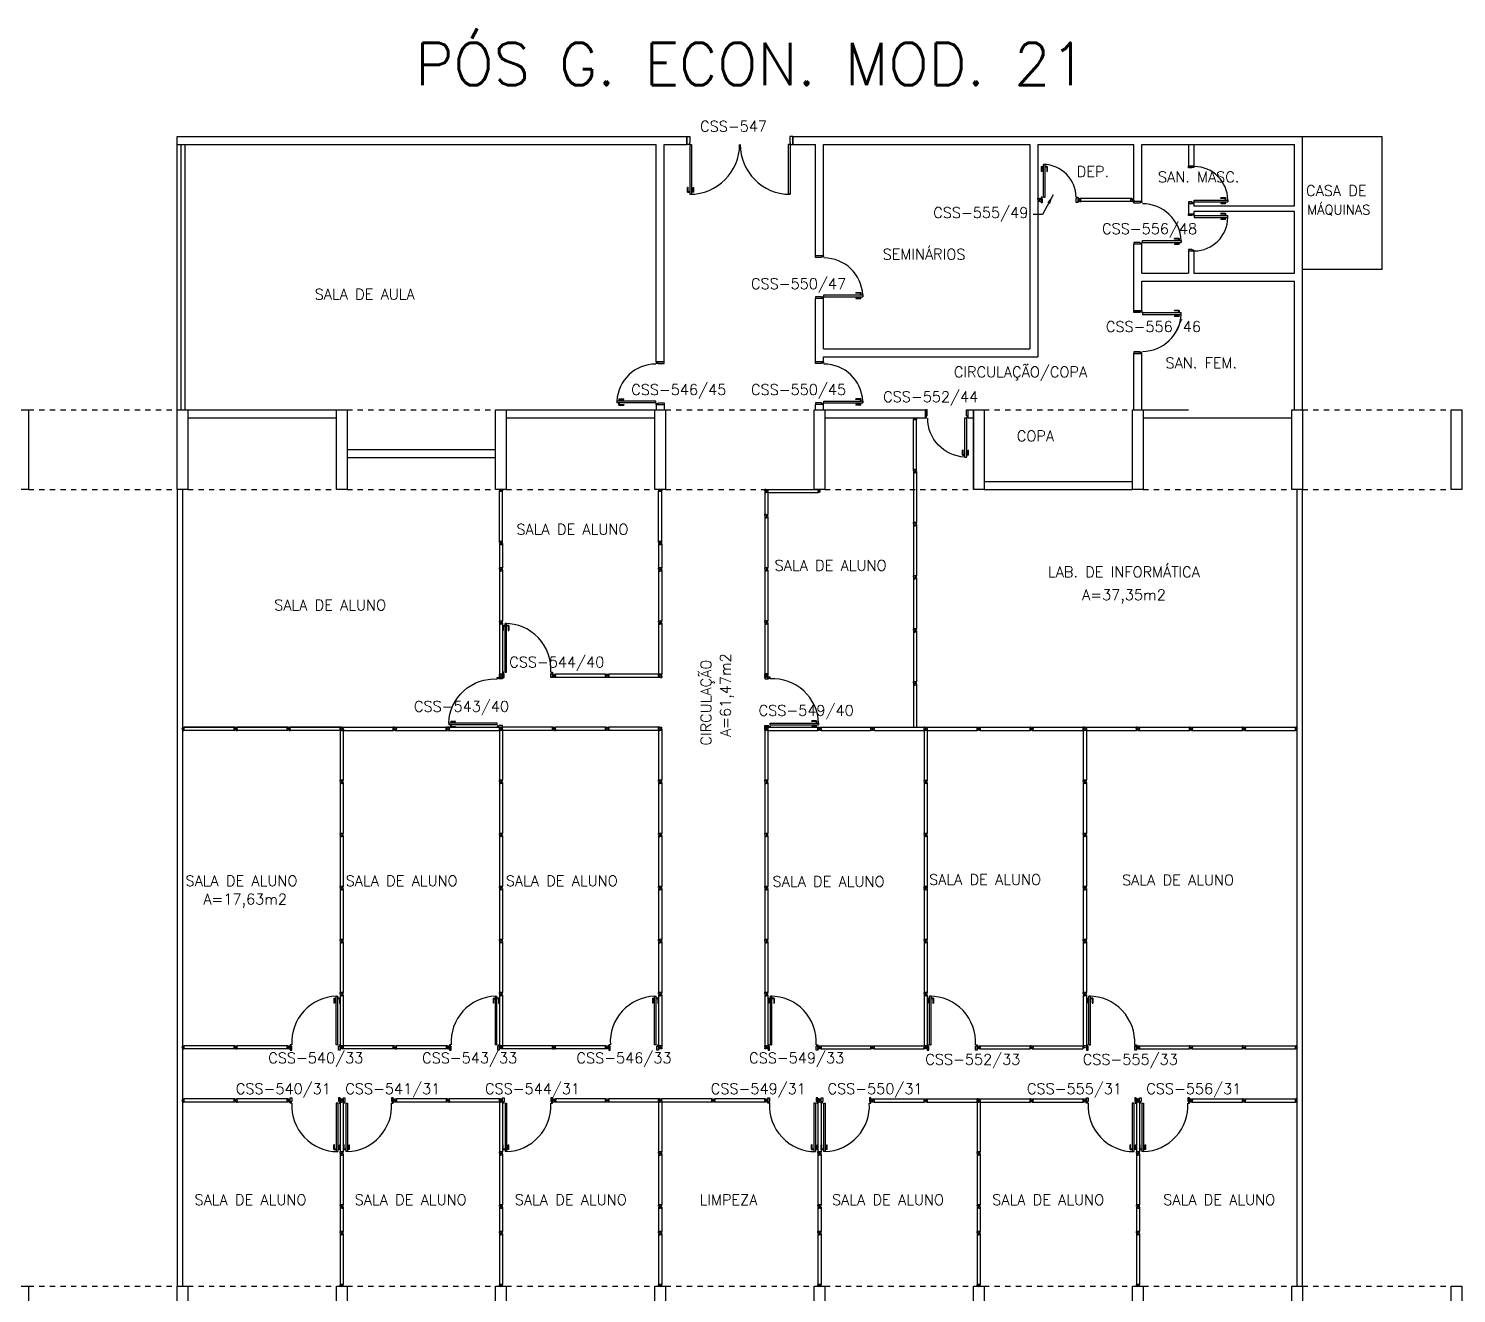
# Model space of a CAD drawing. Extents: x 0 to 244, y -71 to 76.
# Drawn here: x 66.17 to 93.07, y -26.38 to -2.55 of the extents above; entities that cross this region are included whole.
import ezdxf
from ezdxf.enums import TextEntityAlignment as Align

# ---------------------------------------------------------------- set-up
doc = ezdxf.new("R2010")
doc.units = 0
doc.header["$LTSCALE"] = 0.01
doc.header["$MEASUREMENT"] = 0
doc.linetypes.add('HIDDEN2', pattern=[0.1875, 0.125, -0.0625])
doc.layers.get('0').update_dxf_attribs({"linetype": 'CONTINUOUS'})
for name, color, linetype in [('ALV', 2, 'CONTINUOUS'), ('DIV', 2, 'CONTINUOUS'), ('ESQ', 1, 'CONTINUOUS'), ('ESTR', 3, 'CONTINUOUS'), ('PROJ', 1, 'HIDDEN2'), ('TEXTO', 2, 'CONTINUOUS'), ('TEXTO-ENDEREÇO', 2, 'CONTINUOUS'), ('USO', 2, 'CONTINUOUS'), ('ÁREA', 2, 'CONTINUOUS')]:
    doc.layers.add(name, color=color, linetype=linetype)
doc.layers.get('0').freeze()
doc.styles.add('1', font='romans.shx')
doc.styles.add('UNB-100', font='simplex.shx', dxfattribs={"height": 0.2})
doc.styles.add('UNB-100-1', font='simplex.shx', dxfattribs={"height": 0.2})
doc.dimstyles.get("Standard").update_dxf_attribs({"dimtxt": 0.18, "dimasz": 0.18, "dimexe": 0.18, "dimexo": 0.0625, "dimgap": 0.09, "dimtad": 0, "dimtih": 1, "dimtoh": 1, "dimdec": 4, "dimzin": 0, "dimdsep": 46, "dimtxsty": 'Standard', "dimcen": 0.09, "dimadec": 0, "dimazin": 0, "dimtfac": 1, "dimtdec": 4, "dimtofl": 0, "dimtmove": 0, "dimatfit": 3, "dimfxl": 1, "dimtolj": 1, "dimtzin": 0, "dimarcsym": 0})

# ---------------------------------------------------------------- blocks, each defined once
blk = doc.blocks.new('PILAR-SSN')
for points in [[(0.197, -26.452), (0.197, -27.952), (-0.003, -27.952), (-0.003, -26.452)], [(0.197, -42.962), (0.197, -44.462), (-0.003, -44.462), (-0.003, -42.962)]]:
    blk.add_lwpolyline(points, close=True)
blk = doc.blocks.new('DIV-SSN')
for p, q in [((-0.005, 0), (0.005, 0)), ((0, 0.005), (0, -0.005)), ((-0.03, -0.03), (-0.03, -0.97)), ((0.03, -0.03), (-0.03, -0.03)), ((-0.03, -0.03), (-0.009, -0.03)), ((-0.009, -0.03), (-0.027, -0.03)), ((-0.006, -0.02), (0.006, -0.02)), ((-0.006, -0.02), (-0.006, -0.03)), ((-0.005, -0.022), (0.005, -0.022)), ((-0.005, -0.022), (-0.005, -0.029)), ((0.005, -0.029), (-0.005, -0.029)), ((0.005, -0.03), (-0.005, -0.03)), ((0.005, -0.022), (0.005, -0.029)), ((0.006, -0.02), (0.006, -0.03)), ((0.03, -0.03), (0.03, -0.97)), ((0.03, -0.97), (-0.03, -0.97)), ((0.007, -0.999), (-0.007, -0.999)), ((-0.006, -0.98), (-0.006, -0.97)), ((-0.006, -0.98), (0.006, -0.98)), ((0.005, -0.97), (-0.005, -0.97)), ((0, -0.991), (0, -1.006)), ((0.006, -0.98), (0.006, -0.97))]:
    blk.add_line(p, q)
blk = doc.blocks.new('DIVMT-SSN')
for p, q in [((-0.03, 0.008), (-0.03, 0.03)), ((-0.006, 0.03), (-0.03, 0.03)), ((-0.03, 0.008), (-0.02, 0.008)), ((-0.02, -0.008), (-0.02, 0.008)), ((-0.006, 0.02), (-0.006, 0.03)), ((0.006, 0.02), (-0.006, 0.02)), ((-0.005, 0), (0.005, 0)), ((0.005, 0), (-0.005, 0)), ((0, 0.005), (0, -0.005)), ((0, -0.005), (0, 0.005)), ((0.006, 0.03), (0.03, 0.03)), ((0.006, 0.02), (0.006, 0.03)), ((0.03, 0.008), (0.02, 0.008)), ((0.02, -0.008), (0.02, 0.008)), ((0.03, 0.008), (0.03, 0.03)), ((-0.03, -0.008), (-0.03, -0.03)), ((-0.03, -0.008), (-0.02, -0.008)), ((-0.03, -0.03), (-0.03, -0.97)), ((-0.03, -0.03), (-0.009, -0.03)), ((0.03, -0.03), (-0.03, -0.03)), ((-0.03, -0.03), (-0.006, -0.03)), ((-0.009, -0.03), (-0.027, -0.03)), ((-0.006, -0.02), (-0.006, -0.03)), ((-0.006, -0.02), (0.006, -0.02)), ((-0.006, -0.02), (-0.006, -0.03)), ((0.006, -0.02), (-0.006, -0.02)), ((0.005, -0.03), (-0.005, -0.03)), ((0.006, -0.02), (0.006, -0.03)), ((0.006, -0.02), (0.006, -0.03)), ((0.03, -0.03), (0.006, -0.03)), ((0.03, -0.008), (0.02, -0.008)), ((0.03, -0.008), (0.03, -0.03)), ((0.03, -0.03), (0.03, -0.97)), ((0.03, -0.97), (-0.03, -0.97)), ((-0.006, -0.98), (-0.006, -0.97)), ((-0.006, -0.98), (0.006, -0.98)), ((0.006, -1.001), (-0.006, -1.001)), ((0.005, -0.97), (-0.005, -0.97)), ((0, -0.994), (0, -1.007)), ((0, -1.02), (0, -1.021)), ((0.006, -0.98), (0.006, -0.97))]:
    blk.add_line(p, q)
blk = doc.blocks.new('PDV2D-SSN')
at = {"color": 2}
for p, q in [((-0.148, 0.925), (-0.108, 0.925)), ((-0.148, 0.925), (-0.148, 0.835)), ((-0.138, 0.915), (-0.108, 0.915)), ((-0.138, 0.915), (-0.138, 0.835)), ((-0.106, 0.05), (-0.106, 0.965)), ((-0.076, 0.05), (-0.076, 0.965)), ((-0.034, 0.925), (-0.074, 0.925)), ((-0.044, 0.915), (-0.074, 0.915)), ((-0.044, 0.915), (-0.044, 0.835)), ((-0.044, 0.835), (-0.034, 0.835)), ((-0.034, 0.925), (-0.034, 0.835)), ((-0.076, 0.05), (-0.106, 0.05))]:
    blk.add_line(p, q, dxfattribs=at)
for p, q in [((-0.138, 0.835), (-0.148, 0.835)), ((-0.106, 0.965), (-0.076, 0.965)), ((-0.95, 0.05), (-0.97, 0.05)), ((-0.97, 0.05), (-0.97, 0.035)), ((-0.97, 0.035), (-0.97, -0.035)), ((-0.95, 0.02), (-0.95, 0.05)), ((-0.95, 0.02), (-0.94, 0.02)), ((-0.94, -0.05), (-0.94, 0.02)), ((-0.051, 0.02), (-0.061, 0.02)), ((-0.061, -0.05), (-0.061, 0.02)), ((-0.051, 0.05), (-0.031, 0.05)), ((-0.051, 0.02), (-0.051, 0.05)), ((-0.031, 0.05), (-0.031, -0.05)), ((-0.97, -0.035), (-0.97, -0.05)), ((-0.97, -0.05), (-0.94, -0.05)), ((-0.031, -0.05), (-0.061, -0.05))]:
    blk.add_line(p, q)
at = {"color": 1}
blk.add_arc((-0.076, 0.1), 0.865, 91.988, 183.3214, dxfattribs=at)
blk = doc.blocks.new('PDV2E-SSN')
at = {"layer": 'DIV'}
for p, q in [((0.034, 0.925), (0.034, 0.835)), ((0.034, 0.925), (0.074, 0.925)), ((0.044, 0.835), (0.034, 0.835)), ((0.044, 0.915), (0.044, 0.835)), ((0.044, 0.915), (0.074, 0.915)), ((0.076, 0.05), (0.076, 0.965)), ((0.106, 0.965), (0.076, 0.965)), ((0.106, 0.05), (0.106, 0.965)), ((0.148, 0.925), (0.108, 0.925)), ((0.138, 0.915), (0.108, 0.915)), ((0.138, 0.915), (0.138, 0.835)), ((0.138, 0.835), (0.148, 0.835)), ((0.148, 0.925), (0.148, 0.835)), ((0.031, 0.05), (0.031, -0.05)), ((0.051, 0.05), (0.031, 0.05)), ((0.051, 0.02), (0.051, 0.05)), ((0.051, 0.02), (0.061, 0.02)), ((0.061, -0.05), (0.061, 0.02)), ((0.076, 0.05), (0.106, 0.05)), ((0.95, 0.02), (0.94, 0.02)), ((0.94, -0.05), (0.94, 0.02)), ((0.95, 0.02), (0.95, 0.05)), ((0.95, 0.05), (0.97, 0.05)), ((0.97, 0.05), (0.97, 0.035)), ((0.97, 0.035), (0.97, -0.035)), ((0.031, -0.05), (0.061, -0.05)), ((0.97, -0.05), (0.94, -0.05)), ((0.97, -0.035), (0.97, -0.05))]:
    blk.add_line(p, q, dxfattribs=at)
at = {"layer": 'DIV', "color": 1}
blk.add_arc((0.076, 0.1), 0.865, 356.6786, 90, dxfattribs=at)
blk = doc.blocks.new('MTINI-SSN')
for p, q in [((-0.03, 0.008), (-0.03, 0.028)), ((-0.03, 0.028), (-0.008, 0.028)), ((-0.03, 0.008), (-0.02, 0.008)), ((-0.02, 0), (-0.02, 0.008)), ((-0.001, 0), (-0.02, 0)), ((-0.008, 0.019), (-0.008, 0.028)), ((0.008, 0.019), (-0.008, 0.019)), ((0.005, 0), (-0.005, 0)), ((0.02, 0), (-0.001, 0)), ((0, -0.005), (0, 0.005)), ((0.008, 0.019), (0.008, 0.028)), ((0.03, 0.028), (0.008, 0.028)), ((0.03, 0.008), (0.02, 0.008)), ((0.02, 0), (0.02, 0.008)), ((0.03, 0.008), (0.03, 0.028))]:
    blk.add_line(p, q)
blk = doc.blocks.new('MTT-SSN')
for p, q in [((-0.0051, 0), (0.0051, 0)), ((0, -0.0051), (0, 0.0051))]:
    blk.add_line(p, q)
blk.add_lwpolyline([(-0.008, 0.03), (-0.008, 0.02), (0.008, 0.02), (0.008, 0.03), (0.03, 0.03), (0.03, 0.006), (0.0205, 0.006), (0.0205, -0.006), (0.03, -0.006), (0.03, -0.03), (0.008, -0.03), (0.008, -0.02), (-0.008, -0.02), (-0.008, -0.03), (-0.03, -0.03), (-0.03, -0.006), (-0.0185, -0.006), (-0.0185, 0.006), (-0.03, 0.006), (-0.03, 0.03)], close=True)
blk = doc.blocks.new('MDIVMT-SSN')
for p, q in [((-0.03, 0.03), (-0.03, 0.006)), ((-0.008, 0.03), (-0.03, 0.03)), ((-0.0185, 0.006), (-0.03, 0.006)), ((-0.0185, -0.006), (-0.0185, 0.006)), ((-0.008, 0.03), (-0.008, 0.02)), ((-0.008, 0.02), (0.008, 0.02)), ((-0.0051, 0), (0.0051, 0)), ((-0.0051, 0), (0.0051, 0)), ((0, -0.0051), (0, 0.0051)), ((0, -0.0051), (0, 0.0051)), ((0.008, 0.03), (0.008, 0.02)), ((0.008, 0.03), (0.03, 0.03)), ((0.0205, 0.006), (0.03, 0.006)), ((0.0205, -0.006), (0.0205, 0.006)), ((0.0205, 0.006), (0.03, 0.006)), ((0.0205, -0.006), (0.0205, 0.006)), ((0.03, 0.03), (0.03, -0.03)), ((0.03, 0.03), (0.47, 0.03)), ((0.03, 0.006), (0.03, 0.03)), ((0.03, 0.009), (0.03, 0.027)), ((0.03, 0.005), (0.03, -0.005)), ((0.47, 0.03), (0.47, -0.03)), ((0.4795, 0.006), (0.47, 0.006)), ((0.47, 0.005), (0.47, -0.005)), ((0.4795, -0.006), (0.4795, 0.006)), ((0.4949, 0), (0.5051, 0)), ((0.5051, 0), (0.4949, 0)), ((0.5, -0.0051), (0.5, 0.0051)), ((-0.0185, -0.006), (-0.03, -0.006)), ((-0.03, -0.03), (-0.03, -0.006)), ((-0.008, -0.03), (-0.03, -0.03)), ((-0.008, -0.03), (-0.008, -0.02)), ((-0.008, -0.02), (0.008, -0.02)), ((0.008, -0.03), (0.008, -0.02)), ((0.008, -0.03), (0.03, -0.03)), ((0.0205, -0.006), (0.03, -0.006)), ((0.0205, -0.006), (0.03, -0.006)), ((0.03, -0.006), (0.03, -0.03)), ((0.03, -0.03), (0.03, -0.009)), ((0.03, -0.009), (0.03, -0.027)), ((0.03, -0.03), (0.47, -0.03)), ((0.4795, -0.006), (0.47, -0.006))]:
    blk.add_line(p, q)
blk = doc.blocks.new('DIVINI-SSN')
for p, q in [((-0.02, 0), (-0.02, -0.008)), ((-0.02, 0), (0.02, 0)), ((0, 0.005), (0, -0.005)), ((0.02, 0), (0.02, -0.008)), ((-0.03, -0.008), (-0.02, -0.008)), ((-0.03, -0.008), (-0.03, -0.028)), ((-0.03, -0.028), (-0.008, -0.028)), ((-0.03, -0.03), (0.03, -0.03)), ((-0.03, -0.975), (-0.03, -0.03)), ((-0.009, -0.03), (-0.027, -0.03)), ((-0.008, -0.019), (0.008, -0.019)), ((-0.008, -0.019), (-0.008, -0.028)), ((-0.006, -0.021), (-0.006, -0.03)), ((0.006, -0.021), (-0.006, -0.021)), ((-0.006, -0.023), (-0.006, -0.027)), ((-0.004, -0.021), (0.004, -0.021)), ((0.006, -0.021), (0.006, -0.03)), ((0.006, -0.023), (0.006, -0.027)), ((0.008, -0.019), (0.008, -0.028)), ((0.03, -0.028), (0.008, -0.028)), ((0.009, -0.03), (0.027, -0.03)), ((0.03, -0.008), (0.02, -0.008)), ((0.03, -0.008), (0.03, -0.028)), ((0.03, -0.975), (0.03, -0.03)), ((-0.03, -0.975), (0.03, -0.975)), ((-0.006, -0.985), (-0.006, -0.975)), ((0.006, -0.985), (-0.006, -0.985)), ((0.006, -1.01), (-0.006, -1.01)), ((0, -1.003), (0, -1.018)), ((0.006, -0.985), (0.006, -0.975)), ((0.03, -0.975), (0.009, -0.975))]:
    blk.add_line(p, q)
blk = doc.blocks.new('A$C73356FFD')
at = {"layer": 'DIV'}
for p, q in [((0.022, 0.06), (0, 0.06)), ((0, 0.06), (0, 0.036)), ((0, 0.06), (0, 0.039)), ((0, 0.039), (0, 0.057)), ((0.009, 0.036), (0, 0.036)), ((0.009, 0.036), (0, 0.036)), ((0.009, 0.024), (0, 0.024)), ((0.009, 0.024), (0, 0.024)), ((0, 0), (0, 0.024)), ((0.009, 0.024), (0.009, 0.036)), ((0.009, 0.036), (0.009, 0.024)), ((0.022, 0.06), (0.022, 0.05)), ((0.022, 0.05), (0.038, 0.05)), ((0.022, 0.01), (0.038, 0.01)), ((0.022, 0), (0.022, 0.01)), ((0.025, 0.03), (0.035, 0.03)), ((0.035, 0.03), (0.025, 0.03)), ((0.03, 0.025), (0.03, 0.035)), ((0.03, 0.035), (0.03, 0.025)), ((0.038, 0.06), (0.038, 0.05)), ((0.038, 0.06), (0.06, 0.06)), ((0.038, 0), (0.038, 0.01)), ((0.05, 0.024), (0.05, 0.036)), ((0.05, 0.036), (0.06, 0.036)), ((0.05, 0.024), (0.06, 0.024)), ((0.06, 0.036), (0.06, 0.06)), ((0.06, 0.024), (0.06, 0)), ((0.022, 0), (0, 0)), ((0.038, 0), (0.06, 0))]:
    blk.add_line(p, q, dxfattribs=at)
blk = doc.blocks.new('PD70-SSN')
for p, q in [((0, -0.05), (0, 0.05)), ((0.03, 0.05), (0, 0.05)), ((0.03, -0.015), (0.03, 0.05)), ((0.67, -0.015), (0.67, 0.05)), ((0.67, 0.05), (0.7, 0.05)), ((0.7, -0.05), (0.7, 0.05)), ((0, -0.05), (0.02, -0.05)), ((0.03, -0.015), (0.02, -0.015)), ((0.02, -0.05), (0.02, -0.015)), ((0.03, -0.06), (0.03, -0.692)), ((0.03, -0.06), (0.065, -0.06)), ((0.065, -0.06), (0.065, -0.692)), ((0.67, -0.015), (0.68, -0.015)), ((0.68, -0.05), (0.68, -0.015)), ((0.7, -0.05), (0.68, -0.05)), ((-0.01, -0.652), (-0.01, -0.562)), ((0, -0.562), (-0.01, -0.562)), ((-0.01, -0.652), (0.03, -0.652)), ((0, -0.642), (0, -0.562)), ((0, -0.642), (0.03, -0.642)), ((0.065, -0.692), (0.03, -0.692)), ((0.095, -0.642), (0.065, -0.642)), ((0.105, -0.652), (0.065, -0.652)), ((0.095, -0.642), (0.095, -0.562)), ((0.095, -0.562), (0.105, -0.562)), ((0.105, -0.652), (0.105, -0.562))]:
    blk.add_line(p, q)
blk.add_arc((0.065, -0.061), 0.63, 270, 0)
blk = doc.blocks.new('PE70-SSN')
for p, q in [((-0.67, 0.05), (-0.7, 0.05)), ((-0.7, -0.05), (-0.7, 0.05)), ((-0.67, -0.015), (-0.67, 0.05)), ((-0.03, 0.05), (0, 0.05)), ((-0.03, -0.015), (-0.03, 0.05)), ((0, -0.05), (0, 0.05)), ((-0.7, -0.05), (-0.68, -0.05)), ((-0.68, -0.05), (-0.68, -0.015)), ((-0.67, -0.015), (-0.68, -0.015)), ((-0.065, -0.06), (-0.065, -0.692)), ((-0.03, -0.06), (-0.065, -0.06)), ((-0.03, -0.015), (-0.02, -0.015)), ((-0.03, -0.06), (-0.03, -0.692)), ((-0.02, -0.05), (-0.02, -0.015)), ((0, -0.05), (-0.02, -0.05)), ((-0.105, -0.652), (-0.105, -0.562)), ((-0.095, -0.562), (-0.105, -0.562)), ((-0.105, -0.652), (-0.065, -0.652)), ((-0.095, -0.642), (-0.095, -0.562)), ((-0.095, -0.642), (-0.065, -0.642)), ((-0.065, -0.692), (-0.03, -0.692)), ((0, -0.642), (-0.03, -0.642)), ((0.01, -0.652), (-0.03, -0.652)), ((0, -0.642), (0, -0.562)), ((0, -0.562), (0.01, -0.562)), ((0.01, -0.652), (0.01, -0.562))]:
    blk.add_line(p, q)
blk.add_arc((-0.065, -0.061), 0.63, 180, 270)
blk = doc.blocks.new('PD80-SSN')
for p, q in [((-0.777, 0.01), (-0.777, -0.03)), ((-0.777, 0.01), (-0.687, 0.01)), ((-0.687, 0), (-0.687, 0.01)), ((-0.075, 0), (0.075, 0)), ((-0.075, 0), (-0.075, -0.02)), ((0.075, -0.03), (0.075, 0)), ((-0.817, -0.065), (-0.817, -0.03)), ((-0.085, -0.03), (-0.817, -0.03)), ((-0.085, -0.065), (-0.817, -0.065)), ((-0.777, -0.105), (-0.777, -0.065)), ((-0.777, -0.105), (-0.687, -0.105)), ((-0.767, 0), (-0.767, -0.03)), ((-0.767, 0), (-0.687, 0)), ((-0.767, -0.095), (-0.767, -0.065)), ((-0.767, -0.095), (-0.687, -0.095)), ((-0.687, -0.095), (-0.687, -0.105)), ((-0.085, -0.03), (-0.085, -0.065)), ((-0.075, -0.02), (-0.04, -0.02)), ((-0.04, -0.03), (-0.04, -0.02)), ((-0.04, -0.03), (0.075, -0.03)), ((-0.075, -0.781), (-0.04, -0.781)), ((-0.075, -0.801), (-0.075, -0.781)), ((-0.075, -0.801), (0.075, -0.801)), ((-0.075, -0.802), (0.075, -0.802)), ((-0.04, -0.771), (0.075, -0.771)), ((-0.04, -0.771), (-0.04, -0.781)), ((0.075, -0.771), (0.075, -0.801))]:
    blk.add_line(p, q)
blk.add_arc((-0.085, -0.03), 0.731, 182.6571, 270)
blk = doc.blocks.new('PE80-SSN')
at = {"color": 2}
for p, q in [((0.075, 0), (-0.075, 0)), ((-0.075, -0.03), (-0.075, 0)), ((0.075, 0), (0.075, -0.02)), ((0.04, -0.03), (-0.075, -0.03)), ((0.075, -0.02), (0.04, -0.02)), ((0.04, -0.03), (0.04, -0.02)), ((0.085, -0.03), (0.817, -0.03)), ((0.085, -0.03), (0.085, -0.065)), ((0.085, -0.065), (0.817, -0.065)), ((0.817, -0.065), (0.817, -0.03))]:
    blk.add_line(p, q, dxfattribs=at)
at = {"color": 1}
for p, q in [((0.777, 0.01), (0.687, 0.01)), ((0.687, 0), (0.687, 0.01)), ((0.777, 0.01), (0.777, -0.03)), ((0.767, 0), (0.687, 0)), ((0.767, -0.095), (0.687, -0.095)), ((0.687, -0.095), (0.687, -0.105)), ((0.777, -0.105), (0.687, -0.105)), ((0.767, 0), (0.767, -0.03)), ((0.767, -0.095), (0.767, -0.065)), ((0.777, -0.105), (0.777, -0.065))]:
    blk.add_line(p, q, dxfattribs=at)
for p, q in [((0.04, -0.771), (-0.075, -0.771)), ((-0.075, -0.771), (-0.075, -0.801)), ((0.075, -0.801), (-0.075, -0.801)), ((0.075, -0.802), (-0.075, -0.802)), ((0.04, -0.771), (0.04, -0.781)), ((0.075, -0.781), (0.04, -0.781)), ((0.075, -0.801), (0.075, -0.781))]:
    blk.add_line(p, q)
blk.add_arc((0.085, -0.03), 0.731, 270, 357.3429, dxfattribs=at)
blk = doc.blocks.new('PTDP-SSN')
at = {"color": 2}
for p, q in [((0.055, 1.015), (0.09, 1.015)), ((0.055, 0.075), (0.055, 1.015)), ((0.09, 0.075), (0.09, 1.015)), ((1.91, 0.075), (1.91, 1.015)), ((1.945, 1.015), (1.91, 1.015)), ((1.945, 0.075), (1.945, 1.015)), ((0.05, 0.075), (0, 0.075)), ((0, 0.075), (0, -0.075)), ((0.05, 0.04), (0.05, 0.075)), ((0.06, 0.04), (0.05, 0.04)), ((0.055, 0.075), (0.09, 0.075)), ((0.06, -0.075), (0.06, 0.04)), ((1.945, 0.075), (1.91, 0.075)), ((1.94, -0.075), (1.94, 0.04)), ((1.94, 0.04), (1.95, 0.04)), ((1.95, 0.04), (1.95, 0.075)), ((1.95, 0.075), (2, 0.075)), ((2, 0.075), (2, -0.075)), ((0, -0.075), (0.06, -0.075)), ((2, -0.075), (1.94, -0.075))]:
    blk.add_line(p, q, dxfattribs=at)
at = {"color": 1}
for centre, start, end in [((0.055, 0.075), 0, 90), ((1.945, 0.075), 90, 180)]:
    blk.add_arc(centre, 0.94, start, end, dxfattribs=at)

msp = doc.modelspace()

# ---------------------------------------------------------------- linework, layer by layer
at = {"layer": 'ALV'}
for p, q in [((68.972, -4.582), (78.573, -4.582)), ((68.972, -4.732), (68.972, -4.582)), ((68.972, -4.732), (77.997, -4.732)), ((77.997, -8.831), (77.997, -4.732)), ((78.147, -8.831), (78.147, -4.732)), ((78.147, -4.732), (78.573, -4.732)), ((78.573, -4.582), (78.573, -4.732)), ((80.573, -4.582), (90.172, -4.582)), ((80.573, -4.582), (80.573, -4.732)), ((80.573, -4.732), (80.997, -4.732)), ((80.997, -6.832), (80.997, -4.732)), ((81.147, -6.832), (81.147, -4.732)), ((81.147, -4.732), (85.037, -4.732)), ((85.037, -4.732), (85.037, -8.582)), ((85.187, -4.732), (85.187, -8.732)), ((85.187, -4.732), (86.997, -4.732)), ((86.997, -5.809), (86.997, -4.732)), ((87.147, -4.732), (90.022, -4.732)), ((87.147, -5.809), (87.147, -4.732)), ((88.022, -4.732), (88.022, -5.145)), ((88.122, -4.732), (88.122, -5.145)), ((90.022, -5.895), (90.022, -4.732)), ((90.172, -9.732), (90.172, -4.582)), ((88.022, -5.145), (88.122, -5.145)), ((87.147, -5.809), (86.997, -5.809)), ((88.022, -5.845), (88.022, -6.045)), ((88.022, -5.845), (88.122, -5.845)), ((88.122, -5.845), (88.122, -5.895)), ((90.022, -5.895), (88.122, -5.895)), ((88.122, -6.045), (88.022, -6.045)), ((90.022, -5.995), (88.122, -5.995)), ((88.122, -5.995), (88.122, -6.045)), ((90.022, -7.157), (90.022, -5.995)), ((87.147, -6.611), (86.997, -6.611)), ((86.997, -7.87), (86.997, -6.611)), ((87.147, -7.157), (87.147, -6.611)), ((81.147, -6.832), (80.997, -6.832)), ((88.122, -6.745), (88.022, -6.745)), ((88.022, -6.745), (88.022, -7.157)), ((88.122, -6.745), (88.122, -7.157)), ((87.147, -7.157), (88.022, -7.157)), ((88.122, -7.157), (90.022, -7.157)), ((87.147, -7.307), (88.022, -7.307)), ((87.147, -7.87), (87.147, -7.307)), ((88.022, -7.307), (90.022, -7.307)), ((90.022, -9.732), (90.022, -7.307)), ((81.147, -7.633), (80.997, -7.633)), ((80.997, -8.831), (80.997, -7.633)), ((81.147, -8.582), (81.147, -7.633)), ((86.997, -7.87), (87.147, -7.87)), ((81.147, -8.582), (85.037, -8.582)), ((78.147, -8.831), (77.997, -8.831)), ((81.147, -8.831), (80.997, -8.831)), ((81.147, -8.732), (85.187, -8.732)), ((81.147, -8.831), (81.147, -8.732)), ((86.997, -8.671), (87.147, -8.671)), ((86.997, -9.732), (86.997, -8.671)), ((87.147, -9.732), (87.147, -8.671)), ((77.997, -9.632), (77.997, -9.732)), ((77.997, -9.632), (78.147, -9.632)), ((78.147, -9.632), (78.147, -9.732)), ((80.997, -9.732), (80.997, -9.632)), ((81.147, -9.632), (80.997, -9.632)), ((81.147, -9.732), (81.147, -9.632)), ((69.172, -9.732), (71.972, -9.732)), ((69.172, -9.882), (71.972, -9.882)), ((75.172, -9.732), (77.972, -9.732)), ((75.172, -9.882), (77.972, -9.882)), ((81.172, -9.732), (83.071, -9.732)), ((81.172, -9.882), (83.071, -9.882)), ((83.071, -9.732), (83.071, -9.882)), ((83.872, -9.882), (83.872, -9.732)), ((83.872, -9.732), (83.972, -9.732)), ((83.872, -9.882), (83.972, -9.882)), ((87.172, -9.732), (88.022, -9.732)), ((87.172, -9.882), (89.972, -9.882)), ((72.172, -10.482), (74.972, -10.482)), ((72.172, -10.632), (74.972, -10.632)), ((84.172, -11.082), (86.972, -11.082)), ((84.172, -11.232), (86.972, -11.232))]:
    msp.add_line(p, q, dxfattribs=at)
at = {"layer": 'DIV'}
for p, q in [((90.172, -4.582), (91.672, -4.582)), ((91.672, -7.082), (91.672, -4.582)), ((85.292, -5.729), (85.292, -5.11)), ((85.322, -5.11), (85.292, -5.11)), ((85.322, -5.729), (85.322, -5.11)), ((85.25, -5.15), (85.25, -5.24)), ((85.25, -5.15), (85.29, -5.15)), ((85.26, -5.24), (85.25, -5.24)), ((85.26, -5.16), (85.26, -5.24)), ((85.26, -5.16), (85.29, -5.16)), ((85.364, -5.15), (85.324, -5.15)), ((85.354, -5.16), (85.324, -5.16)), ((85.354, -5.16), (85.354, -5.24)), ((85.354, -5.24), (85.364, -5.24)), ((85.364, -5.15), (85.364, -5.24)), ((85.247, -5.729), (85.247, -5.829)), ((85.267, -5.729), (85.247, -5.729)), ((85.247, -5.829), (85.277, -5.829)), ((85.267, -5.759), (85.267, -5.729)), ((85.267, -5.759), (85.277, -5.759)), ((85.277, -5.829), (85.277, -5.759)), ((85.292, -5.729), (85.322, -5.729)), ((85.917, -5.759), (85.907, -5.759)), ((85.907, -5.829), (85.907, -5.759)), ((85.937, -5.829), (85.907, -5.829)), ((85.917, -5.759), (85.917, -5.729)), ((85.917, -5.729), (85.937, -5.729)), ((85.937, -5.729), (85.937, -5.744)), ((85.937, -5.744), (85.937, -5.814)), ((85.937, -5.814), (85.937, -5.829)), ((90.172, -7.082), (91.672, -7.082)), ((80.042, -11.254), (80.042, -11.232)), ((80.066, -11.232), (80.042, -11.232)), ((80.042, -11.254), (80.052, -11.254)), ((80.042, -11.27), (80.042, -11.292)), ((80.042, -11.27), (80.052, -11.27)), ((80.042, -11.292), (80.042, -11.707)), ((80.042, -11.292), (80.063, -11.292)), ((80.102, -11.292), (80.042, -11.292)), ((80.042, -11.292), (80.066, -11.292)), ((80.063, -11.292), (80.045, -11.292)), ((80.052, -11.27), (80.052, -11.254)), ((80.066, -11.242), (80.066, -11.232)), ((80.078, -11.242), (80.066, -11.242)), ((80.066, -11.283), (80.066, -11.292)), ((80.066, -11.283), (80.078, -11.283)), ((80.066, -11.283), (80.066, -11.292)), ((80.078, -11.283), (80.066, -11.283)), ((80.067, -11.262), (80.077, -11.262)), ((80.077, -11.262), (80.067, -11.262)), ((80.077, -11.292), (80.067, -11.292)), ((80.072, -11.257), (80.072, -11.268)), ((80.072, -11.268), (80.072, -11.257)), ((80.078, -11.232), (80.102, -11.232)), ((80.078, -11.242), (80.078, -11.232)), ((80.078, -11.283), (80.078, -11.292)), ((80.078, -11.283), (80.078, -11.292)), ((80.102, -11.292), (80.078, -11.292)), ((80.102, -11.254), (80.092, -11.254)), ((80.092, -11.27), (80.092, -11.254)), ((80.102, -11.27), (80.092, -11.27)), ((80.102, -11.254), (80.102, -11.232)), ((80.102, -11.27), (80.102, -11.292)), ((80.102, -11.292), (80.102, -11.707)), ((80.072, -11.756), (80.072, -11.757)), ((82.842, -13.879), (82.842, -13.857)), ((82.866, -13.857), (82.842, -13.857)), ((82.842, -13.879), (82.852, -13.879)), ((82.842, -13.895), (82.842, -13.917)), ((82.842, -13.895), (82.852, -13.895)), ((82.842, -13.917), (82.863, -13.917)), ((82.902, -13.917), (82.842, -13.917)), ((82.842, -13.917), (82.866, -13.917)), ((82.863, -13.917), (82.845, -13.917)), ((82.852, -13.895), (82.852, -13.879)), ((82.866, -13.867), (82.866, -13.857)), ((82.878, -13.867), (82.866, -13.867)), ((82.866, -13.908), (82.866, -13.917)), ((82.866, -13.908), (82.878, -13.908)), ((82.866, -13.908), (82.866, -13.917)), ((82.878, -13.908), (82.866, -13.908)), ((82.867, -13.887), (82.877, -13.887)), ((82.877, -13.887), (82.867, -13.887)), ((82.877, -13.917), (82.867, -13.917)), ((82.872, -13.882), (82.872, -13.893)), ((82.872, -13.893), (82.872, -13.882)), ((82.878, -13.857), (82.902, -13.857)), ((82.878, -13.867), (82.878, -13.857)), ((82.878, -13.908), (82.878, -13.917)), ((82.878, -13.908), (82.878, -13.917)), ((82.902, -13.917), (82.878, -13.917)), ((82.902, -13.879), (82.892, -13.879)), ((82.892, -13.895), (82.892, -13.879)), ((82.902, -13.895), (82.892, -13.895)), ((82.902, -13.879), (82.902, -13.857)), ((82.902, -13.895), (82.902, -13.917)), ((82.842, -14.881), (82.842, -14.859)), ((82.866, -14.859), (82.842, -14.859)), ((82.842, -14.881), (82.852, -14.881)), ((82.842, -14.897), (82.842, -14.919)), ((82.842, -14.897), (82.852, -14.897)), ((82.842, -14.919), (82.842, -15.713)), ((82.842, -14.919), (82.863, -14.919)), ((82.902, -14.919), (82.842, -14.919)), ((82.842, -14.919), (82.866, -14.919)), ((82.863, -14.919), (82.845, -14.919)), ((82.852, -14.897), (82.852, -14.881)), ((82.866, -14.868), (82.866, -14.859)), ((82.878, -14.868), (82.866, -14.868)), ((82.866, -14.909), (82.866, -14.919)), ((82.866, -14.909), (82.878, -14.909)), ((82.866, -14.909), (82.866, -14.919)), ((82.878, -14.909), (82.866, -14.909)), ((82.867, -14.889), (82.877, -14.889)), ((82.877, -14.889), (82.867, -14.889)), ((82.877, -14.919), (82.867, -14.919)), ((82.872, -14.884), (82.872, -14.894)), ((82.872, -14.894), (82.872, -14.884)), ((82.878, -14.859), (82.902, -14.859)), ((82.878, -14.868), (82.878, -14.859)), ((82.878, -14.909), (82.878, -14.919)), ((82.878, -14.909), (82.878, -14.919)), ((82.902, -14.919), (82.878, -14.919)), ((82.902, -14.881), (82.892, -14.881)), ((82.892, -14.897), (82.892, -14.881)), ((82.902, -14.897), (82.892, -14.897)), ((82.902, -14.881), (82.902, -14.859)), ((82.902, -14.897), (82.902, -14.919)), ((82.902, -14.919), (82.902, -15.713))]:
    msp.add_line(p, q, dxfattribs=at)
at = {"layer": 'DIV', "color": 1}
msp.add_arc((85.275, -5.741), 0.633, 1.1281, 88.4356, dxfattribs=at)
at = {"layer": 'ESQ'}
for p, q in [((68.972, -9.732), (68.972, -4.582)), ((69.047, -9.732), (69.047, -4.732)), ((69.122, -9.732), (69.122, -4.732)), ((78.588, -5.632), (78.588, -5.542)), ((78.598, -5.542), (78.588, -5.542)), ((78.588, -5.632), (78.628, -5.632)), ((78.598, -5.622), (78.598, -5.542)), ((78.598, -5.622), (78.628, -5.622)), ((78.693, -5.622), (78.663, -5.622)), ((78.703, -5.632), (78.663, -5.632)), ((78.693, -5.622), (78.693, -5.542)), ((78.693, -5.542), (78.703, -5.542)), ((78.703, -5.632), (78.703, -5.542)), ((68.972, -11.232), (68.972, -26.251)), ((69.072, -11.232), (69.072, -26.251)), ((90.072, -26.242), (90.072, -11.232)), ((90.172, -26.242), (90.172, -11.232))]:
    msp.add_line(p, q, dxfattribs=at)
at = {"layer": 'PROJ'}
for p, q in [((66.172, -9.732), (68.972, -9.732)), ((72.172, -9.732), (74.972, -9.732)), ((78.172, -9.732), (80.972, -9.732)), ((84.172, -9.732), (86.972, -9.732)), ((90.172, -9.732), (92.972, -9.732)), ((66.172, -11.232), (68.972, -11.232)), ((69.172, -11.232), (71.972, -11.232)), ((72.172, -11.232), (74.972, -11.232)), ((75.172, -11.232), (77.972, -11.232)), ((78.172, -11.232), (80.972, -11.232)), ((81.172, -11.232), (83.972, -11.232)), ((87.172, -11.232), (89.972, -11.232)), ((90.172, -11.232), (92.972, -11.232)), ((66.172, -26.242), (68.972, -26.242)), ((69.172, -26.242), (71.972, -26.242)), ((72.172, -26.242), (74.972, -26.242)), ((75.172, -26.242), (77.972, -26.242)), ((78.172, -26.242), (80.972, -26.242)), ((81.172, -26.242), (83.972, -26.242)), ((84.172, -26.242), (86.972, -26.242)), ((87.172, -26.242), (89.972, -26.242)), ((90.172, -26.242), (92.972, -26.242))]:
    msp.add_line(p, q, dxfattribs=at)
at = {"layer": 'TEXTO-ENDEREÇO'}
msp.add_line((83.972, -9.732), (83.972, -11.232), dxfattribs=at)
msp.add_lwpolyline([(69.072, -11.232), (69.072, -15.713), (75.042, -15.713)], dxfattribs=at)

# ---------------------------------------------------------------- block references
at = {"layer": 'DIV', "xscale": -1}
for name, p in [('A$C73356FFD', (85.247, -5.809)), ('MTT-SSN', (85.967, -5.78)), ('MTT-SSN', (74.072, -15.743)), ('MTT-SSN', (76.072, -21.743))]:
    msp.add_blockref(name, p, dxfattribs=at)
at = {"layer": 'DIV'}
for name, p, rotation in [('DIVMT-SSN', (86.967, -5.78), 270), ('DIVINI-SSN', (81.077, -11.262), 270), ('MDIVMT-SSN', (75.072, -12.242), 270), ('MDIVMT-SSN', (78.072, -12.242), 270), ('DIV-SSN', (77.072, -14.743), 270), ('DIV-SSN', (78.072, -14.743), 270), ('PDV2D-SSN', (80.092, -15.74), 270), ('DIVMT-SSN', (70.073, -15.743), 270), ('MTINI-SSN', (69.072, -15.743), 270), ('DIVMT-SSN', (71.073, -15.743), 270), ('DIVMT-SSN', (72.073, -15.743), 270), ('DIV-SSN', (76.072, -15.743), 270), ('DIV-SSN', (77.072, -15.743), 270), ('DIV-SSN', (78.072, -15.743), 270), ('DIVMT-SSN', (70.073, -21.743), 270), ('MTINI-SSN', (69.072, -21.743), 270), ('DIVMT-SSN', (71.073, -21.743), 270), ('DIVMT-SSN', (73.073, -21.743), 270), ('DIVMT-SSN', (74.073, -21.743), 270), ('DIV-SSN', (76.072, -21.743), 270), ('DIV-SSN', (77.072, -21.743), 270), ('DIVMT-SSN', (70.073, -22.743), 270), ('MTINI-SSN', (69.072, -22.743), 270), ('DIVMT-SSN', (71.073, -22.743), 270), ('PDV2E-SSN', (72.072, -22.742), 180), ('PDV2D-SSN', (72.072, -22.742), 180), ('DIVMT-SSN', (74.073, -22.743), 270), ('DIV-SSN', (75.072, -22.743), 270), ('PDV2D-SSN', (75.072, -22.742), 180), ('DIV-SSN', (77.072, -22.743), 270), ('DIV-SSN', (78.072, -22.743), 270), ('DIV-SSN', (79.072, -22.743), 270), ('DIV-SSN', (80.072, -22.743), 270), ('PDV2E-SSN', (81.072, -22.742), 180), ('PDV2D-SSN', (81.072, -22.742), 180), ('PDV2E-SSN', (87.072, -22.742), 180), ('PDV2D-SSN', (87.072, -22.742), 180), ('MDIVMT-SSN', (72.072, -24.743), 270), ('MDIVMT-SSN', (75.072, -24.743), 270), ('MDIVMT-SSN', (78.072, -24.743), 270), ('MDIVMT-SSN', (81.072, -24.743), 270), ('MDIVMT-SSN', (84.072, -24.743), 270), ('MDIVMT-SSN', (87.072, -24.743), 270)]:
    msp.add_blockref(name, p, dxfattribs=dict(at, rotation=rotation))
for name, p in [('DIVINI-SSN', (82.872, -9.882)), ('DIVMT-SSN', (82.872, -10.887)), ('DIVINI-SSN', (75.072, -11.232)), ('DIVINI-SSN', (78.072, -11.232)), ('DIVMT-SSN', (80.072, -11.737)), ('DIVMT-SSN', (82.872, -11.887)), ('DIVMT-SSN', (75.072, -12.742)), ('DIVMT-SSN', (78.072, -12.742)), ('DIVMT-SSN', (80.072, -12.738)), ('DIVMT-SSN', (82.872, -12.887)), ('DIVMT-SSN', (75.072, -13.742)), ('DIVMT-SSN', (78.072, -13.742)), ('DIVMT-SSN', (80.072, -13.739)), ('PDV2E-SSN', (75.072, -14.723)), ('DIVMT-SSN', (82.872, -13.888)), ('MTT-SSN', (75.072, -14.743)), ('MTT-SSN', (76.072, -14.743)), ('MTT-SSN', (77.072, -14.743)), ('A$C73356FFD', (78.042, -14.773)), ('MTT-SSN', (80.072, -14.739)), ('A$C73356FFD', (80.042, -14.773)), ('DIVMT-SSN', (72.072, -15.742)), ('DIVMT-SSN', (75.072, -15.742)), ('A$C73356FFD', (76.042, -15.773)), ('MTT-SSN', (77.072, -15.743)), ('DIVMT-SSN', (78.072, -15.742)), ('A$C73356FFD', (80.042, -15.769)), ('DIVMT-SSN', (80.072, -15.742)), ('MTT-SSN', (81.072, -15.743)), ('MTT-SSN', (82.072, -15.743)), ('DIVMT-SSN', (83.072, -15.743)), ('MTT-SSN', (84.072, -15.743)), ('DIVMT-SSN', (86.072, -15.742)), ('DIVMT-SSN', (72.072, -16.742)), ('DIVMT-SSN', (75.072, -16.742)), ('DIVMT-SSN', (78.072, -16.742)), ('DIVMT-SSN', (80.072, -16.742)), ('DIVMT-SSN', (83.072, -16.743)), ('DIVMT-SSN', (86.072, -16.742)), ('DIVMT-SSN', (72.072, -17.742)), ('DIVMT-SSN', (75.072, -17.742)), ('DIVMT-SSN', (78.072, -17.742)), ('DIVMT-SSN', (80.072, -17.742)), ('DIVMT-SSN', (83.072, -17.743)), ('DIVMT-SSN', (86.072, -17.742)), ('DIVMT-SSN', (72.072, -18.742)), ('DIVMT-SSN', (75.072, -18.742)), ('DIVMT-SSN', (78.072, -18.742)), ('DIVMT-SSN', (80.072, -18.742)), ('DIVMT-SSN', (83.072, -18.742)), ('MTT-SSN', (83.072, -18.743)), ('DIVMT-SSN', (86.072, -18.742)), ('DIVMT-SSN', (72.072, -19.742)), ('DIVMT-SSN', (75.072, -19.742)), ('DIVMT-SSN', (78.072, -19.742)), ('DIVMT-SSN', (80.072, -19.742)), ('DIVMT-SSN', (83.072, -19.742)), ('DIVMT-SSN', (86.072, -19.742)), ('DIVMT-SSN', (72.072, -20.742)), ('DIVMT-SSN', (75.072, -20.742)), ('DIVMT-SSN', (78.072, -20.742)), ('DIVMT-SSN', (80.072, -20.742)), ('DIVMT-SSN', (83.072, -20.742)), ('DIVMT-SSN', (86.072, -20.742)), ('PDV2D-SSN', (72.072, -21.743)), ('PDV2D-SSN', (75.072, -21.743)), ('PDV2D-SSN', (78.072, -21.743)), ('PDV2E-SSN', (80.072, -21.743)), ('PDV2E-SSN', (83.072, -21.743)), ('PDV2E-SSN', (86.072, -21.743)), ('MTT-SSN', (72.072, -21.743)), ('MTT-SSN', (75.072, -21.743)), ('MTT-SSN', (77.072, -21.743)), ('MTT-SSN', (78.072, -21.743)), ('MTT-SSN', (80.072, -21.743)), ('MTT-SSN', (81.072, -21.743)), ('MTT-SSN', (82.072, -21.743)), ('MTT-SSN', (83.072, -21.743)), ('MTT-SSN', (84.072, -21.743)), ('MTT-SSN', (87.072, -21.743)), ('DIVMT-SSN', (72.072, -22.742)), ('MTT-SSN', (73.072, -22.743)), ('DIVMT-SSN', (75.072, -22.742)), ('MTT-SSN', (76.073, -22.743)), ('MTT-SSN', (77.073, -22.743)), ('DIVMT-SSN', (78.072, -22.742)), ('MTT-SSN', (79.072, -22.743)), ('MTT-SSN', (80.072, -22.743)), ('DIVMT-SSN', (81.072, -22.742)), ('MTT-SSN', (82.072, -22.743)), ('MTT-SSN', (83.072, -22.743)), ('DIVMT-SSN', (84.072, -22.742)), ('MTT-SSN', (86.072, -22.743)), ('DIVMT-SSN', (87.072, -22.742)), ('DIVMT-SSN', (72.072, -23.742)), ('DIVMT-SSN', (75.072, -23.742)), ('DIVMT-SSN', (78.072, -23.742)), ('DIVMT-SSN', (81.072, -23.742)), ('DIVMT-SSN', (84.072, -23.742)), ('DIVMT-SSN', (87.072, -23.742)), ('DIVMT-SSN', (72.072, -25.242)), ('DIVMT-SSN', (75.072, -25.242)), ('DIVMT-SSN', (78.072, -25.242)), ('DIVMT-SSN', (81.072, -25.242)), ('DIVMT-SSN', (84.072, -25.242)), ('DIVMT-SSN', (87.072, -25.242)), ('MTINI-SSN', (72.072, -26.243)), ('MTINI-SSN', (75.072, -26.243)), ('MTINI-SSN', (78.072, -26.243)), ('MTINI-SSN', (81.072, -26.243)), ('MTINI-SSN', (84.072, -26.243)), ('MTINI-SSN', (87.072, -26.243))]:
    msp.add_blockref(name, p, dxfattribs=at)
at = {"layer": 'DIV', "xscale": -1, "rotation": 90}
for name, p in [('PDV2D-SSN', (75.053, -15.743)), ('DIV-SSN', (72.072, -15.743)), ('DIVMT-SSN', (73.072, -15.743)), ('DIVMT-SSN', (74.072, -15.743)), ('DIV-SSN', (80.072, -15.743)), ('DIV-SSN', (81.072, -15.743)), ('DIV-SSN', (82.072, -15.743)), ('DIV-SSN', (83.072, -15.743)), ('DIV-SSN', (84.072, -15.743)), ('DIVMT-SSN', (85.071, -15.743)), ('DIV-SSN', (86.072, -15.743)), ('DIVMT-SSN', (87.071, -15.743)), ('DIVMT-SSN', (88.071, -15.743)), ('DIVMT-SSN', (89.071, -15.743)), ('MTINI-SSN', (90.072, -15.743)), ('DIV-SSN', (81.072, -21.743)), ('DIV-SSN', (82.072, -21.743)), ('DIV-SSN', (84.072, -21.743)), ('DIVMT-SSN', (85.071, -21.743)), ('DIVMT-SSN', (87.071, -21.743)), ('DIVMT-SSN', (88.071, -21.743)), ('DIVMT-SSN', (89.071, -21.743)), ('MTINI-SSN', (90.072, -21.743)), ('DIV-SSN', (82.072, -22.743)), ('DIV-SSN', (83.072, -22.743)), ('DIV-SSN', (84.072, -22.743)), ('DIVMT-SSN', (85.071, -22.743)), ('DIVMT-SSN', (88.071, -22.743)), ('DIVMT-SSN', (89.071, -22.743)), ('MTINI-SSN', (90.072, -22.743))]:
    msp.add_blockref(name, p, dxfattribs=at)
at = {"layer": 'ESQ'}
for name, p, rotation in [('PTDP-SSN', (80.573, -4.657), 180), ('PD70-SSN', (88.072, -5.845), 90), ('PD80-SSN', (87.072, -6.611), 180), ('PE70-SSN', (88.072, -6.045), 90), ('PD80-SSN', (81.072, -7.633), 180), ('PE80-SSN', (78.072, -9.632), 180), ('PD80-SSN', (81.072, -9.632), 180)]:
    msp.add_blockref(name, p, dxfattribs=dict(at, rotation=rotation))
msp.add_blockref('PE80-SSN', (87.072, -7.87), dxfattribs=at)
at = {"layer": 'ESQ', "xscale": -1, "rotation": 270}
msp.add_blockref('PD80-SSN', (83.872, -9.807), dxfattribs=at)
at = {"layer": 'ESTR'}
for p in [(65.975, 16.72), (68.975, 16.72), (71.975, 16.72), (74.975, 16.72), (77.975, 16.72), (80.975, 16.72), (83.975, 16.72), (86.975, 16.72), (89.975, 16.72), (92.975, 16.72)]:
    msp.add_blockref('PILAR-SSN', p, dxfattribs=at)

# ---------------------------------------------------------------- texts
at = {"layer": 'TEXTO', "style": 'UNB-100'}
for s, height, p in [('DEP.', 0.2, (85.92, -5.344)), ('SAN. MASC.', 0.2, (87.449, -5.446)), ('CASA DE', 0.2, (90.239, -5.703)), ('MÁQUINAS', 0.18, (90.262, -6.053)), ('    SEMINÁRIOS', 0.2, (81.666, -6.902)), ('SALA DE AULA', 0.2, (71.562, -7.655)), ('CIRCULAÇÃO/COPA', 0.2, (83.604, -9.119)), ('SAN. FEM.', 0.2, (87.592, -8.95)), ('COPA', 0.2, (84.79, -10.324)), ('SALA DE ALUNO', 0.2, (75.364, -12.083)), ('SALA DE ALUNO', 0.2, (80.227, -12.764)), ('LAB. DE INFORMÁTICA', 0.2, (85.376, -12.887)), ('SALA DE ALUNO', 0.2, (70.8, -13.511)), ('SALA DE ALUNO', 0.2, (69.129, -18.706)), ('SALA DE ALUNO', 0.2, (72.146, -18.706)), ('SALA DE ALUNO', 0.2, (75.163, -18.706)), ('SALA DE ALUNO', 0.2, (80.189, -18.718)), ('SALA DE ALUNO', 0.2, (83.138, -18.681)), ('SALA DE ALUNO', 0.2, (86.773, -18.69)), ('SALA DE ALUNO', 0.2, (69.299, -24.714)), ('SALA DE ALUNO', 0.2, (72.316, -24.714)), ('SALA DE ALUNO', 0.2, (75.333, -24.714)), ('LIMPEZA', 0.2, (78.815, -24.714)), ('SALA DE ALUNO', 0.2, (81.309, -24.714)), ('SALA DE ALUNO', 0.2, (84.327, -24.714)), ('SALA DE ALUNO', 0.2, (87.549, -24.714))]:
    msp.add_text(s, height=height, dxfattribs=at).set_placement(p)
msp.add_text('CIRCULAÇÃO', height=0.2, rotation=90, dxfattribs=at).set_placement((79.035, -16.059))
at = {"layer": 'TEXTO-ENDEREÇO', "style": 'UNB-100-1'}
for s, p in [('CSS-547', (78.824, -4.491)), ('CSS-556/48', (86.396, -6.422)), ('CSS-550/47', (79.783, -7.458)), ('CSS-556/46', (86.468, -8.265)), ('CSS-546/45', (77.526, -9.452)), ('CSS-550/45', (79.783, -9.452)), ('CSS-552/44', (82.272, -9.587)), ('CSS-544/40', (75.227, -14.585)), ('CSS-543/40', (73.433, -15.419)), ('CSS-549/40', (79.926, -15.496)), ('CSS-540/33', (70.688, -22.041)), ('CSS-543/33', (73.586, -22.041)), ('CSS-546/33', (76.494, -22.041)), ('CSS-549/33', (79.747, -22.041)), ('CSS-552/33', (83.066, -22.069)), ('CSS-555/33', (86.032, -22.069)), ('CSS-540/31', (70.077, -22.622)), ('CSS-541/31', (72.139, -22.622)), ('CSS-544/31', (74.771, -22.622)), ('CSS-549/31', (79.025, -22.622)), ('CSS-550/31', (81.224, -22.622)), ('CSS-555/31', (84.981, -22.622)), ('CSS-556/31', (87.229, -22.622))]:
    msp.add_text(s, height=0.2, dxfattribs=at).set_placement(p)
at = {"layer": 'TEXTO-ENDEREÇO', "insert": (85.007, -6.051), "char_height": 0.2, "attachment_point": 6, "style": 'UNB-100-1'}
msp.add_mtext('CSS-555/49', dxfattribs=at)
at = {"layer": 'USO', "style": '1'}
msp.add_text('PÓS G. ECON. MOD. 21', height=0.8, dxfattribs=at).set_placement((73.458, -3.617))
at = {"layer": 'ÁREA', "style": 'UNB-100'}
for s, p in [('A=37,35m2', (86.809, -13.317)), ('A=17,63m2', (70.253, -19.05))]:
    msp.add_text(s, height=0.2, dxfattribs=at).set_placement(p, align=Align.CENTER)
msp.add_text('A=61,47m2', height=0.2, rotation=90, dxfattribs=at).set_placement((79.4, -15.108), align=Align.CENTER)

# ---------------------------------------------------------------- leaders
at = {"layer": 'TEXTO-ENDEREÇO', "annotation_type": 0, "has_hookline": 1, "hookline_direction": 1, "text_width": 1.924}
msp.add_leader([(85.475, -5.683), (85.277, -6.051), (85.097, -6.051)], dimstyle='Standard', dxfattribs=at)

doc.saveas('drawing.dxf')
